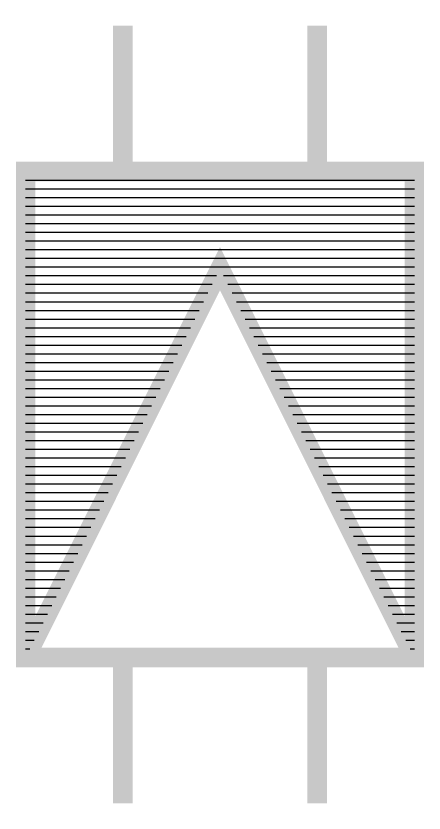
# Model space of a CAD drawing. Header units: millimetres. Extents: x -3 to 2253, y -3 to 1300.
# Drawn here: x 202.06 to 207.94, y 199.26 to 210.74 of the extents above; entities that cross this region are included whole.
import ezdxf

# ---------------------------------------------------------------- set-up
doc = ezdxf.new("R2010")
doc.units = ezdxf.units.MM
doc.layers.add('ROOD', color=1, linetype='Continuous')
doc.layers.add('VEILIG', color=7, linetype='Continuous')

# ---------------------------------------------------------------- blocks, each defined once
blk = doc.blocks.new('*X184')
at = {"color": 0}
for p, q in [((59.95, 116.125), (65.55, 116.125)), ((59.95, 116), (65.55, 116)), ((59.95, 115.875), (65.55, 115.875)), ((59.95, 115.75), (65.55, 115.75)), ((59.95, 115.625), (65.55, 115.625)), ((59.95, 115.5), (65.55, 115.5)), ((59.95, 115.375), (65.55, 115.375)), ((59.95, 115.25), (65.55, 115.25)), ((59.95, 115.125), (65.55, 115.125)), ((59.95, 115), (65.55, 115)), ((59.95, 114.875), (65.55, 114.875)), ((59.95, 114.75), (62.7, 114.75)), ((62.8, 114.75), (65.55, 114.75)), ((59.95, 114.625), (62.6375, 114.625)), ((62.8625, 114.625), (65.55, 114.625)), ((59.95, 114.5), (62.575, 114.5)), ((62.925, 114.5), (65.55, 114.5)), ((59.95, 114.375), (62.5125, 114.375)), ((62.9875, 114.375), (65.55, 114.375)), ((59.95, 114.25), (62.45, 114.25)), ((63.05, 114.25), (65.55, 114.25)), ((59.95, 114.125), (62.3875, 114.125)), ((63.1125, 114.125), (65.55, 114.125)), ((59.95, 114), (62.325, 114)), ((63.175, 114), (65.55, 114)), ((59.95, 113.875), (62.2625, 113.875)), ((63.2375, 113.875), (65.55, 113.875)), ((59.95, 113.75), (62.2, 113.75)), ((63.3, 113.75), (65.55, 113.75)), ((59.95, 113.625), (62.1375, 113.625)), ((63.3625, 113.625), (65.55, 113.625)), ((59.95, 113.5), (62.075, 113.5)), ((63.425, 113.5), (65.55, 113.5)), ((59.95, 113.375), (62.0125, 113.375)), ((63.4875, 113.375), (65.55, 113.375)), ((59.95, 113.25), (61.95, 113.25)), ((63.55, 113.25), (65.55, 113.25)), ((59.95, 113.125), (61.8875, 113.125)), ((63.6125, 113.125), (65.55, 113.125)), ((59.95, 113), (61.825, 113)), ((63.675, 113), (65.55, 113)), ((59.95, 112.875), (61.7625, 112.875)), ((63.7375, 112.875), (65.55, 112.875)), ((59.95, 112.75), (61.7, 112.75)), ((63.8, 112.75), (65.55, 112.75)), ((59.95, 112.625), (61.6375, 112.625)), ((63.8625, 112.625), (65.55, 112.625)), ((59.95, 112.5), (61.575, 112.5)), ((63.925, 112.5), (65.55, 112.5)), ((59.95, 112.375), (61.5125, 112.375)), ((63.9875, 112.375), (65.55, 112.375)), ((59.95, 112.25), (61.45, 112.25)), ((64.05, 112.25), (65.55, 112.25)), ((59.95, 112.125), (61.3875, 112.125)), ((64.1125, 112.125), (65.55, 112.125)), ((59.95, 112), (61.325, 112)), ((64.175, 112), (65.55, 112)), ((59.95, 111.875), (61.2625, 111.875)), ((64.2375, 111.875), (65.55, 111.875)), ((59.95, 111.75), (61.2, 111.75)), ((64.3, 111.75), (65.55, 111.75)), ((59.95, 111.625), (61.1375, 111.625)), ((64.3625, 111.625), (65.55, 111.625)), ((59.95, 111.5), (61.075, 111.5)), ((64.425, 111.5), (65.55, 111.5)), ((59.95, 111.375), (61.0125, 111.375)), ((64.4875, 111.375), (65.55, 111.375)), ((59.95, 111.25), (60.95, 111.25)), ((64.55, 111.25), (65.55, 111.25)), ((59.95, 111.125), (60.8875, 111.125)), ((64.6125, 111.125), (65.55, 111.125)), ((59.95, 111), (60.825, 111)), ((64.675, 111), (65.55, 111)), ((59.95, 110.875), (60.7625, 110.875)), ((64.7375, 110.875), (65.55, 110.875)), ((59.95, 110.75), (60.7, 110.75)), ((64.8, 110.75), (65.55, 110.75)), ((59.95, 110.625), (60.6375, 110.625)), ((64.8625, 110.625), (65.55, 110.625)), ((59.95, 110.5), (60.575, 110.5)), ((64.925, 110.5), (65.55, 110.5)), ((59.95, 110.375), (60.5125, 110.375)), ((64.9875, 110.375), (65.55, 110.375)), ((59.95, 110.25), (60.45, 110.25)), ((65.05, 110.25), (65.55, 110.25)), ((59.95, 110.125), (60.3875, 110.125)), ((65.1125, 110.125), (65.55, 110.125)), ((59.95, 110), (60.325, 110)), ((65.175, 110), (65.55, 110)), ((59.95, 109.875), (60.2625, 109.875)), ((65.2375, 109.875), (65.55, 109.875)), ((59.95, 109.75), (60.2, 109.75)), ((65.3, 109.75), (65.55, 109.75)), ((59.95, 109.625), (60.1375, 109.625)), ((65.3625, 109.625), (65.55, 109.625)), ((59.95, 109.5), (60.075, 109.5)), ((65.425, 109.5), (65.55, 109.5)), ((59.95, 109.375), (60.0125, 109.375)), ((65.4875, 109.375), (65.55, 109.375))]:
    blk.add_line(p, q, dxfattribs=at)
blk = doc.blocks.new('0507B')
at = {"layer": 'VEILIG', "const_width": 0.28}
for points in [[(-1.4, 5.6), (-1.4, 3.5)], [(1.4, 5.6), (1.4, 3.5)], [(-2.8, -3.5), (0, 2.1), (2.8, -3.5)], [(-1.4, -3.5), (-1.4, -5.6)], [(1.4, -3.5), (1.4, -5.6)]]:
    blk.add_lwpolyline(points, dxfattribs=at)
blk.add_lwpolyline([(2.8, 3.5), (-2.8, 3.5), (-2.8, -3.5), (2.8, -3.5)], close=True, dxfattribs=at)
at = {"layer": 'ROOD'}
blk.add_blockref('*X184', (-62.75, -112.75), dxfattribs=at)

msp = doc.modelspace()

# ---------------------------------------------------------------- block references
msp.add_blockref('0507B', (205, 205))

doc.saveas('drawing.dxf')
